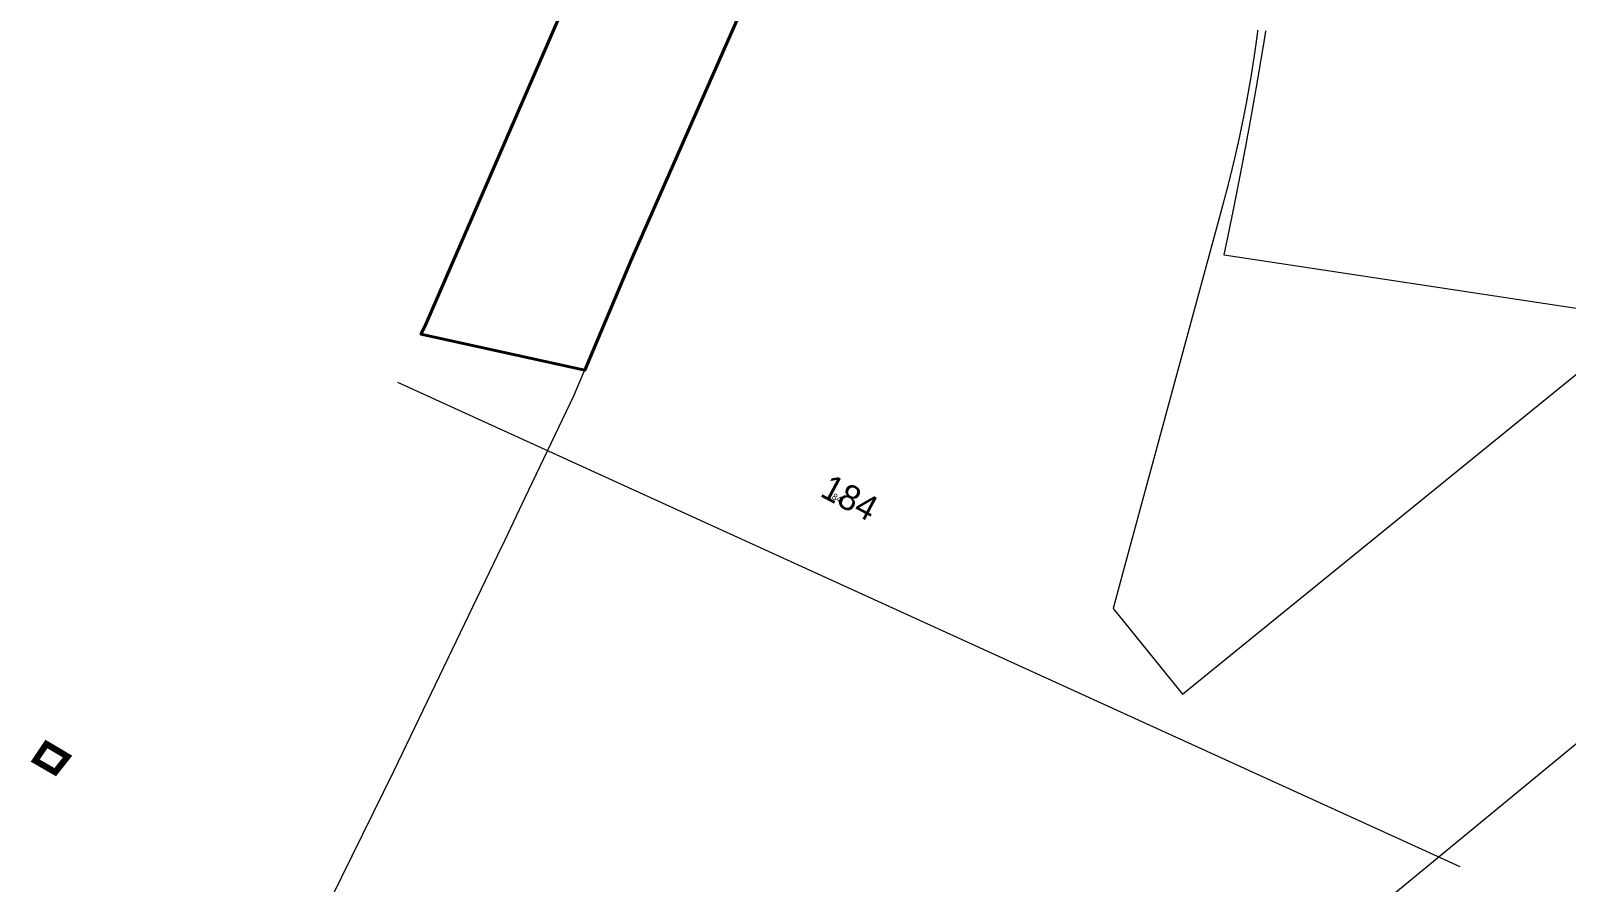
# Model space of a CAD drawing. Extents: x 174934 to 192674, y 648863 to 672607.
# Drawn here: x 189384.2 to 189626.5, y 651359.7 to 651494 of the extents above; entities that cross this region are included whole.
import ezdxf

# ---------------------------------------------------------------- set-up
doc = ezdxf.new("R2010")
doc.units = 0
for name, color, linetype, lineweight in [('dim', 255, 'Continuous', 0), ('pbldem', 50, 'Continuous', 0), ('pspecial', 7, 'Continuous', 0)]:
    doc.layers.add(name, color=color, linetype=linetype, lineweight=lineweight)
doc.layers.add('HEB_ENTITY', color=3, linetype='Continuous')
doc.styles.get("Standard").update_dxf_attribs({"font": 'HEBTXT'})

# ---------------------------------------------------------------- blocks, each defined once
blk = doc.blocks.new('dim', base_point=(179928.9, 662855))
at = {"layer": 'dim', "linetype": 'ByBlock'}
blk.add_attdef('NUMBER', (179928.9, 662855), '', height=20, dxfattribs=at)
blk = doc.blocks.new('HEB_ENTITY', base_point=(181159.32, 660193.8))
at = {"layer": 'HEB_ENTITY', "linetype": 'ByBlock'}
blk.add_attdef('VAL', (181159.32, 660193.8), '', height=1, dxfattribs=at)
at = {"layer": 'HEB_ENTITY', "linetype": 'ByBlock', "flags": 1}
for tag in ['WIDTH', 'TAG', 'XBASE', 'YBASE', 'PROMPT', 'HEIGHT', 'BLKNAME', 'BLKNUM']:
    blk.add_attdef(tag, (181159.32, 660193.8), '', height=1, dxfattribs=at)

msp = doc.modelspace()

# ---------------------------------------------------------------- linework, layer by layer
at = {"layer": 'dim', "flags": 128}
msp.add_lwpolyline([(189442.09, 651438.57), (189609.67, 651362.17)], dxfattribs=at)
at = {"layer": 'pbldem', "linetype": 'Continuous', "const_width": 1, "flags": 128}
msp.add_lwpolyline([(189390.04, 651379.52), (189388.09, 651377.06), (189384.94, 651378.88), (189386.7, 651381.5), (189390.04, 651379.52)], close=True, dxfattribs=at)
at = {"layer": 'pspecial', "lineweight": 40, "flags": 128}
msp.add_lwpolyline([(189478.61, 651521.47), (189446.38, 651447.37), (189445.78, 651446.14), (189471.64, 651440.46), (189478.96, 651457.8), (189498.71, 651502.71)], dxfattribs=at)
at = {"layer": 'pspecial', "flags": 128}
for points in [[(189426.71, 651347.1), (189441.59, 651377.3), (189457.93, 651411.32), (189459.06, 651413.68), (189462.26, 651420.36), (189469.93, 651436.41), (189478.96, 651457.8), (189502.49, 651511.31)], [(189577.81, 651494.1), (189577.79, 651494.01), (189577.78, 651493.91), (189577.77, 651493.81), (189577.76, 651493.71), (189577.74, 651493.61), (189577.73, 651493.51), (189577.72, 651493.41), (189577.7, 651493.31), (189577.69, 651493.21), (189577.68, 651493.11), (189577.66, 651493.01), (189577.65, 651492.91), (189577.64, 651492.82), (189577.62, 651492.72), (189577.61, 651492.62), (189577.6, 651492.52), (189577.58, 651492.42), (189577.57, 651492.32), (189577.56, 651492.22), (189577.54, 651492.12), (189577.53, 651492.02), (189577.52, 651491.92), (189577.5, 651491.82), (189577.49, 651491.73), (189577.47, 651491.63), (189577.46, 651491.53), (189577.45, 651491.43), (189577.43, 651491.33), (189577.42, 651491.23), (189577.4, 651491.13), (189577.39, 651491.03), (189577.37, 651490.93), (189577.36, 651490.83), (189577.35, 651490.74), (189577.33, 651490.64), (189577.32, 651490.54), (189577.3, 651490.44), (189577.29, 651490.34), (189577.27, 651490.24), (189577.26, 651490.14), (189577.24, 651490.04), (189577.23, 651489.94), (189577.21, 651489.85), (189577.2, 651489.75), (189577.18, 651489.65), (189577.17, 651489.55), (189577.15, 651489.45), (189577.14, 651489.35), (189577.12, 651489.25), (189577.11, 651489.15), (189577.09, 651489.05), (189577.08, 651488.96), (189577.06, 651488.86), (189577.05, 651488.76), (189577.03, 651488.66), (189577.02, 651488.56), (189577, 651488.46), (189576.99, 651488.36), (189576.97, 651488.26), (189576.95, 651488.17), (189576.94, 651488.07), (189576.92, 651487.97), (189576.91, 651487.87), (189576.89, 651487.77), (189576.88, 651487.67), (189576.86, 651487.57), (189576.84, 651487.47), (189576.83, 651487.38), (189576.81, 651487.28), (189576.8, 651487.18), (189576.78, 651487.08), (189576.76, 651486.98), (189576.75, 651486.88), (189576.73, 651486.78), (189576.71, 651486.68), (189576.7, 651486.59), (189576.68, 651486.49), (189576.66, 651486.39), (189576.65, 651486.29), (189576.63, 651486.19), (189576.61, 651486.09), (189576.6, 651485.99), (189576.58, 651485.9), (189576.56, 651485.8), (189576.55, 651485.7), (189576.53, 651485.6), (189576.51, 651485.5), (189576.5, 651485.4), (189576.48, 651485.3), (189576.46, 651485.21), (189576.44, 651485.11), (189576.43, 651485.01), (189576.41, 651484.91), (189576.39, 651484.81), (189576.38, 651484.71), (189576.36, 651484.62), (189576.34, 651484.52), (189576.32, 651484.42), (189576.31, 651484.32), (189576.29, 651484.22), (189576.27, 651484.12), (189576.25, 651484.02), (189576.23, 651483.93), (189576.22, 651483.83), (189576.2, 651483.73), (189576.18, 651483.63), (189576.16, 651483.53), (189576.14, 651483.43), (189576.13, 651483.34), (189576.11, 651483.24), (189576.09, 651483.14), (189576.07, 651483.04), (189576.05, 651482.94), (189576.04, 651482.84), (189576.02, 651482.75), (189576, 651482.65), (189575.98, 651482.55), (189575.96, 651482.45), (189575.94, 651482.35), (189575.92, 651482.25), (189575.91, 651482.16), (189575.89, 651482.06), (189575.87, 651481.96), (189575.85, 651481.86), (189575.83, 651481.76), (189575.81, 651481.67), (189575.79, 651481.57), (189575.77, 651481.47), (189575.76, 651481.37), (189575.74, 651481.27), (189575.72, 651481.17), (189575.7, 651481.08), (189575.68, 651480.98), (189575.66, 651480.88), (189575.64, 651480.78), (189575.62, 651480.68), (189575.6, 651480.59), (189575.58, 651480.49), (189575.56, 651480.39), (189575.54, 651480.29), (189575.52, 651480.19), (189575.5, 651480.1), (189575.48, 651480), (189575.46, 651479.9), (189575.44, 651479.8), (189575.42, 651479.7), (189575.4, 651479.61), (189575.38, 651479.51), (189575.36, 651479.41), (189575.34, 651479.31), (189575.32, 651479.21), (189575.3, 651479.12), (189575.28, 651479.02), (189575.26, 651478.92), (189575.24, 651478.82), (189575.22, 651478.72), (189575.2, 651478.63), (189575.18, 651478.53), (189575.16, 651478.43), (189575.14, 651478.33), (189575.12, 651478.23), (189575.1, 651478.14), (189575.08, 651478.04), (189575.06, 651477.94), (189575.04, 651477.84), (189575.02, 651477.75), (189575, 651477.65), (189574.97, 651477.55), (189574.95, 651477.45), (189574.93, 651477.35), (189574.91, 651477.26), (189574.89, 651477.16), (189574.87, 651477.06), (189574.85, 651476.96), (189574.83, 651476.87), (189574.81, 651476.77), (189574.78, 651476.67), (189574.76, 651476.57), (189574.74, 651476.47), (189574.72, 651476.38), (189574.7, 651476.28), (189574.68, 651476.18), (189574.65, 651476.08), (189574.63, 651475.99), (189574.61, 651475.89), (189574.59, 651475.79), (189574.57, 651475.69), (189574.55, 651475.6), (189574.52, 651475.5), (189574.5, 651475.4), (189574.48, 651475.3), (189574.46, 651475.21), (189574.43, 651475.11), (189574.41, 651475.01), (189574.39, 651474.91), (189574.37, 651474.82), (189574.35, 651474.72), (189574.32, 651474.62), (189574.3, 651474.52), (189574.28, 651474.43), (189574.26, 651474.33), (189574.23, 651474.23), (189574.21, 651474.13), (189574.19, 651474.04), (189574.17, 651473.94), (189574.14, 651473.84), (189574.12, 651473.74), (189574.1, 651473.65), (189574.07, 651473.55), (189574.05, 651473.45), (189574.03, 651473.36), (189574, 651473.26), (189573.98, 651473.16), (189573.96, 651473.06), (189573.94, 651472.97), (189573.91, 651472.87), (189573.89, 651472.77), (189573.87, 651472.67), (189573.84, 651472.58), (189573.82, 651472.48), (189573.79, 651472.38), (189573.77, 651472.29), (189573.75, 651472.19), (189573.72, 651472.09), (189573.7, 651471.99), (189573.68, 651471.9), (189573.65, 651471.8), (189573.63, 651471.7), (189573.6, 651471.61), (189573.58, 651471.51), (189573.56, 651471.41), (189573.53, 651471.31), (189573.51, 651471.22), (189573.48, 651471.12), (189573.46, 651471.02), (189573.44, 651470.93), (189573.41, 651470.83), (189573.39, 651470.73), (189573.36, 651470.64), (189573.34, 651470.54), (189573.31, 651470.44), (189573.29, 651470.34), (189573.27, 651470.25), (189573.24, 651470.15), (189573.22, 651470.05), (189573.19, 651469.96), (189573.17, 651469.86), (189573.14, 651469.76), (189573.12, 651469.67), (189573.09, 651469.57), (189573.07, 651469.47), (189573.04, 651469.38), (189573.02, 651469.28), (189572.99, 651469.18), (189572.97, 651469.09), (189572.94, 651468.99), (189572.92, 651468.89), (189572.89, 651468.8), (189572.87, 651468.7), (189572.84, 651468.6), (189572.81, 651468.5), (189572.79, 651468.41), (189572.76, 651468.31), (189572.74, 651468.21), (189572.71, 651468.12), (189572.69, 651468.02), (189572.66, 651467.92), (189572.63, 651467.83), (189572.61, 651467.73), (189572.58, 651467.64), (189572.56, 651467.54), (189572.53, 651467.44), (189572.51, 651467.35), (189572.48, 651467.25), (189572.45, 651467.15), (189572.43, 651467.06), (189572.41, 651466.98), (189556.84, 651409.7), (189554.98, 651402.87), (189565.95, 651389.36), (189638.82, 651448.56)], [(189638.82, 651448.56), (189572.5, 651458.62), (189572.52, 651458.72), (189572.54, 651458.82), (189572.56, 651458.92), (189572.58, 651459.02), (189572.6, 651459.11), (189572.63, 651459.21), (189572.65, 651459.31), (189572.67, 651459.41), (189572.69, 651459.51), (189572.71, 651459.6), (189572.73, 651459.7), (189572.75, 651459.8), (189572.77, 651459.9), (189572.79, 651459.99), (189572.81, 651460.09), (189572.83, 651460.19), (189572.85, 651460.29), (189572.87, 651460.39), (189572.89, 651460.48), (189572.91, 651460.58), (189572.93, 651460.68), (189572.95, 651460.78), (189572.97, 651460.88), (189573, 651460.97), (189573.02, 651461.07), (189573.04, 651461.17), (189573.06, 651461.27), (189573.08, 651461.36), (189573.1, 651461.46), (189573.12, 651461.56), (189573.14, 651461.66), (189573.16, 651461.76), (189573.18, 651461.85), (189573.2, 651461.95), (189573.22, 651462.05), (189573.24, 651462.15), (189573.26, 651462.25), (189573.28, 651462.34), (189573.3, 651462.44), (189573.32, 651462.54), (189573.34, 651462.64), (189573.36, 651462.74), (189573.38, 651462.83), (189573.4, 651462.93), (189573.42, 651463.03), (189573.44, 651463.13), (189573.46, 651463.23), (189573.48, 651463.32), (189573.5, 651463.42), (189573.52, 651463.52), (189573.54, 651463.62), (189573.56, 651463.72), (189573.58, 651463.81), (189573.6, 651463.91), (189573.62, 651464.01), (189573.64, 651464.11), (189573.66, 651464.21), (189573.68, 651464.3), (189573.7, 651464.4), (189573.72, 651464.5), (189573.74, 651464.6), (189573.76, 651464.7), (189573.78, 651464.79), (189573.8, 651464.89), (189573.82, 651464.99), (189573.84, 651465.09), (189573.86, 651465.19), (189573.88, 651465.28), (189573.9, 651465.38), (189573.92, 651465.48), (189573.94, 651465.58), (189573.96, 651465.68), (189573.98, 651465.77), (189574, 651465.87), (189574.02, 651465.97), (189574.04, 651466.07), (189574.06, 651466.17), (189574.08, 651466.26), (189574.1, 651466.36), (189574.12, 651466.46), (189574.14, 651466.56), (189574.16, 651466.66), (189574.18, 651466.75), (189574.2, 651466.85), (189574.22, 651466.95), (189574.24, 651467.05), (189574.25, 651467.15), (189574.27, 651467.24), (189574.29, 651467.34), (189574.31, 651467.44), (189574.33, 651467.54), (189574.35, 651467.64), (189574.37, 651467.73), (189574.39, 651467.83), (189574.41, 651467.93), (189574.43, 651468.03), (189574.45, 651468.13), (189574.47, 651468.23), (189574.49, 651468.32), (189574.51, 651468.42), (189574.53, 651468.52), (189574.55, 651468.62), (189574.57, 651468.72), (189574.59, 651468.81), (189574.61, 651468.91), (189574.62, 651469.01), (189574.64, 651469.11), (189574.66, 651469.21), (189574.68, 651469.3), (189574.7, 651469.4), (189574.72, 651469.5), (189574.74, 651469.6), (189574.76, 651469.7), (189574.78, 651469.79), (189574.8, 651469.89), (189574.82, 651469.99), (189574.84, 651470.09), (189574.86, 651470.19), (189574.87, 651470.29), (189574.89, 651470.38), (189574.91, 651470.48), (189574.93, 651470.58), (189574.95, 651470.68), (189574.97, 651470.78), (189574.99, 651470.87), (189575.01, 651470.97), (189575.03, 651471.07), (189575.05, 651471.17), (189575.07, 651471.27), (189575.08, 651471.37), (189575.1, 651471.46), (189575.12, 651471.56), (189575.14, 651471.66), (189575.16, 651471.76), (189575.18, 651471.86), (189575.2, 651471.95), (189575.22, 651472.05), (189575.24, 651472.15), (189575.25, 651472.25), (189575.27, 651472.35), (189575.29, 651472.45), (189575.31, 651472.54), (189575.33, 651472.64), (189575.35, 651472.74), (189575.37, 651472.84), (189575.39, 651472.94), (189575.41, 651473.03), (189575.42, 651473.13), (189575.44, 651473.23), (189575.46, 651473.33), (189575.48, 651473.43), (189575.5, 651473.53), (189575.52, 651473.62), (189575.54, 651473.72), (189575.56, 651473.82), (189575.57, 651473.92), (189575.59, 651474.02), (189575.61, 651474.12), (189575.63, 651474.21), (189575.65, 651474.31), (189575.67, 651474.41), (189575.69, 651474.51), (189575.7, 651474.61), (189575.72, 651474.7), (189575.74, 651474.8), (189575.76, 651474.9), (189575.78, 651475), (189575.8, 651475.1), (189575.82, 651475.2), (189575.83, 651475.29), (189575.85, 651475.39), (189575.87, 651475.49), (189575.89, 651475.59), (189575.91, 651475.69), (189575.93, 651475.79), (189575.94, 651475.88), (189575.96, 651475.98), (189575.98, 651476.08), (189576, 651476.18), (189576.02, 651476.28), (189576.04, 651476.38), (189576.05, 651476.47), (189576.07, 651476.57), (189576.09, 651476.67), (189576.11, 651476.77), (189576.13, 651476.87), (189576.15, 651476.97), (189576.16, 651477.06), (189576.18, 651477.16), (189576.2, 651477.26), (189576.22, 651477.36), (189576.24, 651477.46), (189576.25, 651477.56), (189576.27, 651477.65), (189576.29, 651477.75), (189576.31, 651477.85), (189576.33, 651477.95), (189576.35, 651478.05), (189576.36, 651478.15), (189576.38, 651478.24), (189576.4, 651478.34), (189576.42, 651478.44), (189576.44, 651478.54), (189576.45, 651478.64), (189576.47, 651478.74), (189576.49, 651478.83), (189576.51, 651478.93), (189576.53, 651479.03), (189576.54, 651479.13), (189576.56, 651479.23), (189576.58, 651479.33), (189576.6, 651479.42), (189576.62, 651479.52), (189576.63, 651479.62), (189576.65, 651479.72), (189576.67, 651479.82), (189576.69, 651479.92), (189576.7, 651480.01), (189576.72, 651480.11), (189576.74, 651480.21), (189576.76, 651480.31), (189576.78, 651480.41), (189576.79, 651480.51), (189576.81, 651480.61), (189576.83, 651480.7), (189576.85, 651480.8), (189576.86, 651480.9), (189576.88, 651481), (189576.9, 651481.1), (189576.92, 651481.2), (189576.94, 651481.29), (189576.95, 651481.39), (189576.97, 651481.49), (189576.99, 651481.59), (189577.01, 651481.69), (189577.02, 651481.79), (189577.04, 651481.88), (189577.06, 651481.98), (189577.08, 651482.08), (189577.09, 651482.18), (189577.11, 651482.28), (189577.13, 651482.38), (189577.15, 651482.48), (189577.16, 651482.57), (189577.18, 651482.67), (189577.2, 651482.77), (189577.22, 651482.87), (189577.23, 651482.97), (189577.25, 651483.07), (189577.27, 651483.16), (189577.29, 651483.26), (189577.3, 651483.36), (189577.32, 651483.46), (189577.34, 651483.56), (189577.35, 651483.66), (189577.37, 651483.76), (189577.39, 651483.85), (189577.41, 651483.95), (189577.42, 651484.05), (189577.44, 651484.15), (189577.46, 651484.25), (189577.48, 651484.35), (189577.49, 651484.45), (189577.51, 651484.54), (189577.53, 651484.64), (189577.54, 651484.74), (189577.56, 651484.84), (189577.58, 651484.94), (189577.6, 651485.04), (189577.61, 651485.13), (189577.63, 651485.23), (189577.65, 651485.33), (189577.66, 651485.43), (189577.68, 651485.53), (189577.7, 651485.63), (189577.72, 651485.73), (189577.73, 651485.82), (189577.75, 651485.92), (189577.77, 651486.02), (189577.78, 651486.12), (189577.8, 651486.22), (189577.82, 651486.32), (189577.83, 651486.42), (189577.85, 651486.51), (189577.87, 651486.61), (189577.89, 651486.71), (189577.9, 651486.81), (189577.92, 651486.91), (189577.94, 651487.01), (189577.95, 651487.11), (189577.97, 651487.2), (189577.99, 651487.3), (189578, 651487.4), (189578.02, 651487.5), (189578.04, 651487.6), (189578.05, 651487.7), (189578.07, 651487.8), (189578.09, 651487.89), (189578.1, 651487.99), (189578.12, 651488.09), (189578.14, 651488.19), (189578.15, 651488.29), (189578.17, 651488.39), (189578.19, 651488.49), (189578.2, 651488.58), (189578.22, 651488.68), (189578.24, 651488.78), (189578.25, 651488.88), (189578.27, 651488.98), (189578.29, 651489.08), (189578.3, 651489.18), (189578.32, 651489.27), (189578.34, 651489.37), (189578.35, 651489.47), (189578.37, 651489.57), (189578.39, 651489.67), (189578.4, 651489.77), (189578.42, 651489.87), (189578.44, 651489.97), (189578.45, 651490.06), (189578.47, 651490.16), (189578.49, 651490.26), (189578.5, 651490.36), (189578.52, 651490.46), (189578.53, 651490.56), (189578.55, 651490.66), (189578.57, 651490.75), (189578.58, 651490.85), (189578.6, 651490.95), (189578.62, 651491.05), (189578.63, 651491.15), (189578.65, 651491.25), (189578.67, 651491.35), (189578.68, 651491.45), (189578.7, 651491.54), (189578.71, 651491.64), (189578.73, 651491.74), (189578.75, 651491.84), (189578.76, 651491.94), (189578.78, 651492.04), (189578.8, 651492.14), (189578.81, 651492.23), (189578.83, 651492.33), (189578.84, 651492.43), (189578.86, 651492.53), (189578.88, 651492.63), (189578.89, 651492.73), (189578.91, 651492.83), (189578.92, 651492.93), (189578.94, 651493.02), (189578.96, 651493.12), (189578.97, 651493.22), (189578.99, 651493.32), (189579, 651493.42), (189579.02, 651493.52), (189579.04, 651493.62), (189579.05, 651493.71), (189579.07, 651493.81), (189579.08, 651493.91), (189579.1, 651494.01)], [(189753.88, 651485.09), (189612.14, 651368.36), (189521.31, 651293.55)]]:
    msp.add_lwpolyline(points, dxfattribs=at)

# ---------------------------------------------------------------- block references
at = {"layer": 'dim', "linetype": 'ByBlock'}
ref = msp.add_blockref('dim', (189508.56, 651420.69), dxfattribs=dict(at, xscale=0.2, yscale=0.2, zscale=0.2, rotation=332.0000000000001))
ref.add_attrib('NUMBER', '184', (189508.56, 651420.69), dxfattribs={"layer": '0', "height": 4, "rotation": 332})
at = {"layer": 'HEB_ENTITY', "linetype": 'ByBlock'}
ref = msp.add_blockref('HEB_ENTITY', (189509.87, 651420.56), dxfattribs=dict(at, rotation=331.9995392600641))
ref.add_attrib('VAL', '184', (189509.87, 651420.56), dxfattribs={"layer": '0', "height": 1, "rotation": 331.9995})

doc.saveas('drawing.dxf')
